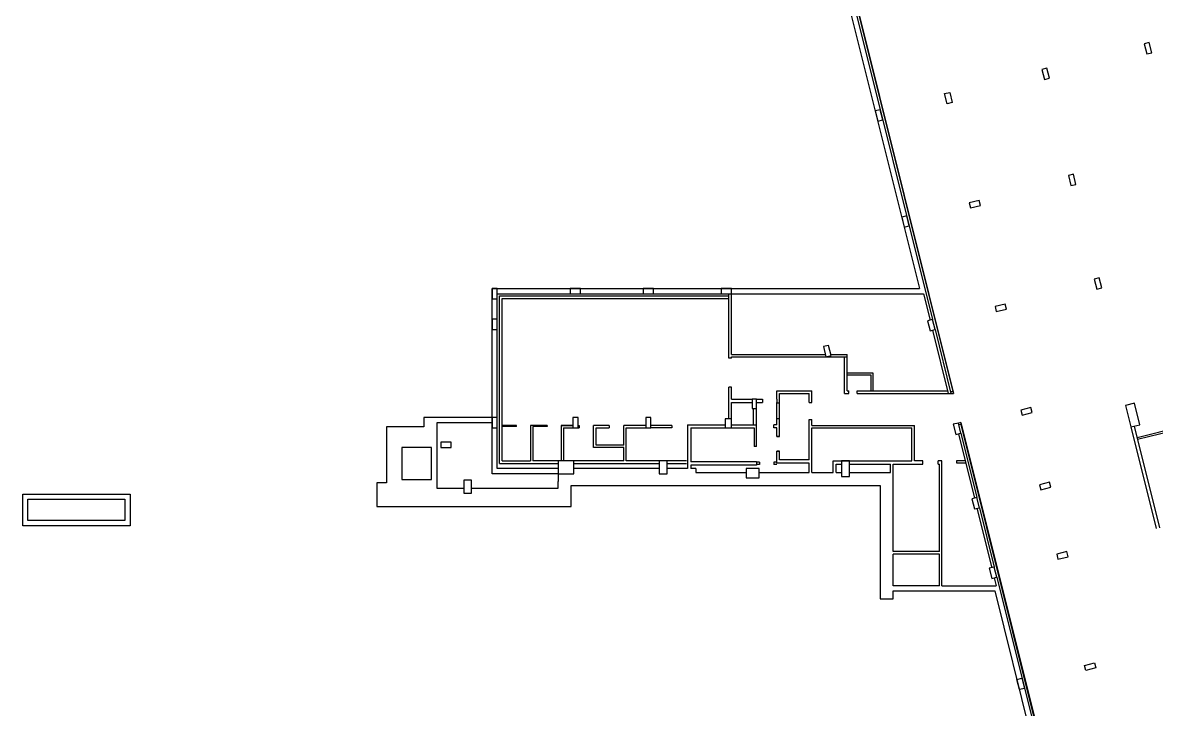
# Model space of a CAD drawing. Header units: metres. Extents: x -681087 to 1033303, y 74272 to 2630761.
# Drawn here: x -86563 to 556, y 2472740 to 2525471 of the extents above; entities that cross this region are included whole.
import ezdxf

# ---------------------------------------------------------------- set-up
doc = ezdxf.new("R2010")
doc.units = ezdxf.units.M
for name, color, linetype in [('SKELETON_CLEAN', 7, 'Continuous'), ('SKELETON_ISOLATED', 1, 'Continuous'), ('SKELETON_ORIGINAL', 8, 'Continuous')]:
    doc.layers.add(name, color=color, linetype=linetype)

msp = doc.modelspace()

# ---------------------------------------------------------------- linework, layer by layer
at = {"layer": 'SKELETON_CLEAN'}
for p, q in [((-27312, 2545478), (-16642, 2502682)), ((-26207, 2539392), (-17647, 2505058)), ((9, 2523942), (-379, 2523845)), ((-379, 2523845), (-185, 2523069)), ((203, 2523166), (9, 2523942)), ((-185, 2523069), (203, 2523166)), ((-7850, 2521982), (-8238, 2521886)), ((-8238, 2521886), (-8045, 2521109)), ((-8045, 2521109), (-7657, 2521206)), ((-7657, 2521206), (-7850, 2521982)), ((-15710, 2520023), (-15321, 2520120)), ((-15516, 2519247), (-15710, 2520023)), ((-15321, 2520120), (-15128, 2519343)), ((-20658, 2518789), (-21046, 2518692)), ((-21046, 2518692), (-20853, 2517916)), ((-20465, 2518013), (-20658, 2518789)), ((-15128, 2519343), (-15516, 2519247)), ((-20853, 2517916), (-20465, 2518013)), ((-5818, 2513832), (-6206, 2513735)), ((-6206, 2513735), (-6013, 2512959)), ((-5624, 2513056), (-5818, 2513832)), ((-6013, 2512959), (-5624, 2513056)), ((-13047, 2511824), (-13823, 2511630)), ((-13823, 2511630), (-13726, 2511242)), ((-12950, 2511435), (-13047, 2511824)), ((-13726, 2511242), (-12950, 2511435)), ((-18626, 2510639), (-19014, 2510542)), ((-19014, 2510542), (-18820, 2509766)), ((-18432, 2509862), (-18626, 2510639)), ((-18820, 2509766), (-18432, 2509862)), ((-3834, 2505876), (-4222, 2505779)), ((-4222, 2505779), (-4029, 2505003)), ((-3641, 2505099), (-3834, 2505876)), ((-50487, 2505058), (-50487, 2504258)), ((-50487, 2490828), (-50487, 2505058)), ((-50087, 2504258), (-50087, 2505058)), ((-43687, 2505058), (-44487, 2505058)), ((-44487, 2505058), (-44487, 2504658)), ((-44487, 2504658), (-43687, 2504658)), ((-43687, 2504658), (-43687, 2505058)), ((-38087, 2505058), (-38887, 2505058)), ((-38887, 2505058), (-38887, 2504658)), ((-38887, 2504658), (-38087, 2504658)), ((-38087, 2504658), (-38087, 2505058)), ((-32087, 2505058), (-32887, 2505058)), ((-32887, 2505058), (-32887, 2504658)), ((-32287, 2499698), (-32287, 2504658)), ((-32087, 2504658), (-32087, 2505058)), ((-32087, 2499998), (-32087, 2504658)), ((-32087, 2504658), (-17341, 2504658)), ((-17341, 2504658), (-16836, 2502634)), ((-4029, 2505003), (-3641, 2505099)), ((-50487, 2504258), (-50087, 2504258)), ((-50087, 2491228), (-50087, 2504258)), ((-49917, 2491618), (-49917, 2504488)), ((-49917, 2504488), (-32287, 2504488)), ((-49717, 2491818), (-49717, 2504288)), ((-49717, 2504288), (-32287, 2504288)), ((-11063, 2503867), (-11839, 2503674)), ((-10966, 2503479), (-11063, 2503867)), ((-11839, 2503674), (-11743, 2503285)), ((-11743, 2503285), (-10966, 2503479)), ((-50087, 2502708), (-50487, 2502708)), ((-50487, 2502708), (-50487, 2501908)), ((-50087, 2501908), (-50087, 2502708)), ((-16642, 2502682), (-17030, 2502585)), ((-17030, 2502585), (-16837, 2501809)), ((-16449, 2501906), (-16642, 2502682)), ((-50487, 2501908), (-50087, 2501908)), ((-16837, 2501809), (-16449, 2501906)), ((-16643, 2501858), (-15431, 2496998)), ((-16449, 2501906), (-15225, 2496998)), ((-24637, 2500689), (-25026, 2500592)), ((-25026, 2500592), (-24832, 2499816)), ((-24444, 2499913), (-24637, 2500689)), ((-32087, 2499698), (-32287, 2499698)), ((-32087, 2499998), (-24877, 2499998)), ((-32087, 2499798), (-23212, 2499798)), ((-32087, 2499698), (-32087, 2499798)), ((-24832, 2499816), (-24444, 2499913)), ((-24465, 2499998), (-23212, 2499998)), ((-23412, 2496998), (-23412, 2499798)), ((-23212, 2499798), (-23212, 2499998)), ((-23212, 2497198), (-23212, 2499798)), ((-23212, 2498573), (-21237, 2498573)), ((-21237, 2498573), (-21237, 2497198)), ((-23212, 2498423), (-21387, 2498423)), ((-21387, 2498423), (-21387, 2497198)), ((-32287, 2495048), (-32287, 2497478)), ((-32087, 2497478), (-32287, 2497478)), ((-32087, 2496548), (-32087, 2497478)), ((-28612, 2496548), (-28612, 2497198)), ((-28612, 2497198), (-25912, 2497198)), ((-28412, 2496998), (-26112, 2496998)), ((-28412, 2493693), (-28412, 2496998)), ((-26112, 2496298), (-26112, 2496998)), ((-25912, 2496298), (-25912, 2497198)), ((-23412, 2496998), (-23062, 2496998)), ((-23212, 2497198), (-23062, 2497198)), ((-23062, 2496998), (-23062, 2497198)), ((-22442, 2496998), (-22442, 2497198)), ((-22442, 2497198), (-15481, 2497198)), ((-22442, 2496998), (-15431, 2496998)), ((-15431, 2496998), (-15225, 2496998)), ((-15225, 2496998), (-15019, 2496998)), ((-32087, 2496548), (-30512, 2496548)), ((-32087, 2494598), (-32087, 2496298)), ((-32087, 2496298), (-30512, 2496298)), ((-30162, 2496548), (-30512, 2496548)), ((-30512, 2496548), (-30512, 2495848)), ((-30162, 2495848), (-30162, 2496548)), ((-30162, 2496548), (-29712, 2496548)), ((-30162, 2492918), (-30162, 2496298)), ((-30162, 2496298), (-29712, 2496298)), ((-29712, 2496548), (-29712, 2496298)), ((-28612, 2496548), (-28612, 2496298)), ((-28612, 2494598), (-28612, 2496298)), ((-26112, 2496298), (-25912, 2496298)), ((-1124, 2496245), (-1803, 2496076)), ((-1803, 2496076), (-1392, 2494426)), ((-713, 2494596), (-1124, 2496245)), ((-55737, 2495148), (-55737, 2494445)), ((-50487, 2495148), (-55737, 2495148)), ((-50087, 2495148), (-50487, 2495148)), ((-50487, 2495148), (-50487, 2494348)), ((-50087, 2494348), (-50087, 2495148)), ((-43887, 2495148), (-44287, 2495148)), ((-44287, 2495148), (-44287, 2494348)), ((-43887, 2494348), (-43887, 2495148)), ((-38287, 2495148), (-38687, 2495148)), ((-38687, 2495148), (-38687, 2494348)), ((-38287, 2494348), (-38287, 2495148)), ((-30512, 2495848), (-30162, 2495848)), ((-9079, 2495911), (-9856, 2495717)), ((-9856, 2495717), (-9759, 2495329)), ((-9759, 2495329), (-8983, 2495523)), ((-8983, 2495523), (-9079, 2495911)), ((-55737, 2494445), (-58597, 2494445)), ((-58597, 2494445), (-58597, 2490145)), ((-50487, 2494748), (-54737, 2494748)), ((-54737, 2494748), (-54737, 2489728)), ((-50487, 2494348), (-50087, 2494348)), ((-48607, 2494538), (-49717, 2494538)), ((-48607, 2494448), (-49717, 2494448)), ((-48607, 2494448), (-48607, 2494538)), ((-46247, 2494538), (-47547, 2494538)), ((-47547, 2494538), (-47547, 2491818)), ((-47357, 2494448), (-47357, 2491818)), ((-46247, 2494448), (-47357, 2494448)), ((-46247, 2494538), (-46247, 2494448)), ((-45187, 2494538), (-45187, 2491828)), ((-44287, 2494538), (-45187, 2494538)), ((-44997, 2494348), (-44997, 2491828)), ((-44997, 2494348), (-44287, 2494348)), ((-44287, 2494348), (-43887, 2494348)), ((-43887, 2494538), (-43807, 2494538)), ((-43887, 2494348), (-43807, 2494348)), ((-43807, 2494538), (-43807, 2494348)), ((-41487, 2494538), (-42687, 2494538)), ((-42687, 2492848), (-42687, 2494538)), ((-42497, 2494348), (-41487, 2494348)), ((-42497, 2493038), (-42497, 2494348)), ((-41487, 2494538), (-41487, 2494348)), ((-38687, 2494538), (-40367, 2494538)), ((-40367, 2493038), (-40367, 2494538)), ((-40177, 2494348), (-38687, 2494348)), ((-40177, 2491828), (-40177, 2494348)), ((-38687, 2494348), (-38287, 2494348)), ((-36672, 2494538), (-38287, 2494538)), ((-36672, 2494348), (-38287, 2494348)), ((-36672, 2494538), (-36672, 2494348)), ((-35472, 2494598), (-32587, 2494598)), ((-35472, 2494598), (-35472, 2491228)), ((-35222, 2494348), (-32487, 2494348)), ((-35222, 2494348), (-35222, 2491748)), ((-32087, 2495048), (-32587, 2495048)), ((-32587, 2495048), (-32587, 2494348)), ((-32587, 2494348), (-32087, 2494348)), ((-32087, 2494348), (-32087, 2495048)), ((-32087, 2494598), (-30162, 2494598)), ((-32087, 2494348), (-30362, 2494348)), ((-30362, 2494348), (-30362, 2492918)), ((-28842, 2494348), (-28842, 2494598)), ((-28612, 2494598), (-28842, 2494598)), ((-28612, 2494348), (-28842, 2494348)), ((-28612, 2493693), (-28612, 2494348)), ((-26112, 2494998), (-25912, 2494998)), ((-26112, 2491898), (-26112, 2494998)), ((-25912, 2494548), (-25912, 2494998)), ((-25912, 2494548), (-18027, 2494548)), ((-25912, 2490928), (-25912, 2494348)), ((-25912, 2494348), (-18227, 2494348)), ((-18227, 2491828), (-18227, 2494348)), ((-18027, 2491828), (-18027, 2494548)), ((-14658, 2494726), (-15047, 2494629)), ((-15047, 2494629), (-14853, 2493853)), ((-14464, 2494774), (-14658, 2494726)), ((-14465, 2493950), (-14658, 2494726)), ((-1392, 2494426), (-713, 2494596)), ((-1392, 2494426), (556, 2486615)), ((-28412, 2493693), (-28612, 2493693)), ((-14853, 2493853), (-14465, 2493950)), ((-14465, 2493950), (-13231, 2489001)), ((-55137, 2492845), (-57437, 2492845)), ((-57437, 2492845), (-57437, 2490395)), ((-55137, 2490395), (-55137, 2492845)), ((-53635, 2493248), (-54435, 2493248)), ((-54435, 2493248), (-54435, 2492848)), ((-54435, 2492848), (-53635, 2492848)), ((-53635, 2492848), (-53635, 2493248)), ((-40367, 2492848), (-42687, 2492848)), ((-40367, 2493038), (-42497, 2493038)), ((-40367, 2491828), (-40367, 2492848)), ((-30162, 2492918), (-30362, 2492918)), ((-28412, 2492553), (-28612, 2492553)), ((-28612, 2491648), (-28612, 2492553)), ((-28412, 2491898), (-28412, 2492553)), ((-49917, 2491618), (-45417, 2491618)), ((-49717, 2491818), (-47547, 2491818)), ((-45417, 2491818), (-47357, 2491818)), ((-44217, 2491828), (-45417, 2491828)), ((-45417, 2491828), (-45417, 2490828)), ((-44217, 2490828), (-44217, 2491828)), ((-40367, 2491828), (-44217, 2491828)), ((-37647, 2491828), (-40177, 2491828)), ((-37047, 2491828), (-37647, 2491828)), ((-37647, 2491828), (-37647, 2490828)), ((-37047, 2490828), (-37047, 2491828)), ((-35542, 2491828), (-37047, 2491828)), ((-30162, 2491748), (-35222, 2491748)), ((-30162, 2491748), (-30162, 2491498)), ((-29947, 2491728), (-30162, 2491728)), ((-29947, 2491728), (-29947, 2491538)), ((-28612, 2491728), (-28827, 2491728)), ((-28827, 2491728), (-28827, 2491538)), ((-26112, 2491648), (-28612, 2491648)), ((-26112, 2491898), (-28412, 2491898)), ((-26112, 2490928), (-26112, 2491648)), ((-24287, 2491828), (-18227, 2491828)), ((-24287, 2490928), (-24287, 2491828)), ((-23027, 2491828), (-23627, 2491828)), ((-23627, 2491828), (-23627, 2490628)), ((-23027, 2490628), (-23027, 2491828)), ((-17387, 2491828), (-18027, 2491828)), ((-17387, 2491578), (-17387, 2491828)), ((-15917, 2491828), (-16217, 2491828)), ((-16217, 2491578), (-16217, 2491828)), ((-15917, 2482228), (-15917, 2491828)), ((-14142, 2491828), (-14797, 2491828)), ((-14797, 2491828), (-14797, 2491678)), ((-14797, 2491678), (-14105, 2491678)), ((-45417, 2490828), (-50487, 2490828)), ((-45417, 2491228), (-50087, 2491228)), ((-45417, 2490828), (-44217, 2490828)), ((-45417, 2490828), (-45417, 2490228)), ((-37647, 2490828), (-37047, 2490828)), ((-35472, 2491228), (-37047, 2491228)), ((-30162, 2491498), (-35222, 2491498)), ((-35222, 2491498), (-35222, 2491228)), ((-34822, 2491228), (-35222, 2491228)), ((-34822, 2491228), (-34822, 2490928)), ((-34822, 2490928), (-30967, 2490928)), ((-29967, 2491228), (-30967, 2491228)), ((-30967, 2491228), (-30967, 2490528)), ((-29947, 2491538), (-30162, 2491538)), ((-29967, 2490528), (-29967, 2491228)), ((-29967, 2490928), (-26112, 2490928)), ((-28612, 2491538), (-28827, 2491538)), ((-25912, 2490928), (-24287, 2490928)), ((-24037, 2491578), (-23627, 2491578)), ((-24037, 2490928), (-24037, 2491578)), ((-24037, 2490928), (-23627, 2490928)), ((-23027, 2491578), (-19877, 2491578)), ((-23027, 2490928), (-19877, 2490928)), ((-19877, 2490928), (-19877, 2491578)), ((-19677, 2491578), (-17387, 2491578)), ((-19677, 2484853), (-19677, 2491578)), ((-16217, 2491578), (-16117, 2491578)), ((-16117, 2484853), (-16117, 2491578)), ((-58597, 2490145), (-59347, 2490145)), ((-59347, 2490145), (-59347, 2488328)), ((-57437, 2490395), (-55137, 2490395)), ((-52067, 2490328), (-52667, 2490328)), ((-52667, 2490328), (-52667, 2489328)), ((-52067, 2489328), (-52067, 2490328)), ((-45417, 2489728), (-45417, 2490228)), ((-44417, 2488328), (-44417, 2489928)), ((-44417, 2489928), (-20677, 2489928)), ((-30967, 2490528), (-29967, 2490528)), ((-23627, 2490628), (-23027, 2490628)), ((-20677, 2489928), (-20677, 2481828)), ((-7652, 2490186), (-8428, 2489992)), ((-8428, 2489992), (-8331, 2489604)), ((-7555, 2489798), (-7652, 2490186)), ((-86563, 2486843), (-86563, 2489273)), ((-86563, 2489273), (-78303, 2489273)), ((-78303, 2489273), (-78303, 2486843)), ((-54737, 2489728), (-52667, 2489728)), ((-52667, 2489328), (-52067, 2489328)), ((-52067, 2489728), (-45417, 2489728)), ((-13231, 2489001), (-13619, 2488904)), ((-13038, 2488225), (-13231, 2489001)), ((-8331, 2489604), (-7555, 2489798)), ((-86163, 2487243), (-86163, 2488873)), ((-86163, 2488873), (-78703, 2488873)), ((-78703, 2488873), (-78703, 2487243)), ((-59347, 2488328), (-44417, 2488328)), ((-13619, 2488904), (-13426, 2488128)), ((-13426, 2488128), (-13038, 2488225)), ((-13038, 2488225), (-11900, 2483664)), ((-78703, 2487243), (-86163, 2487243)), ((-78303, 2486843), (-86563, 2486843)), ((-16117, 2484853), (-19677, 2484853)), ((-16117, 2484653), (-19677, 2484653)), ((-19677, 2482228), (-19677, 2484653)), ((-16117, 2482228), (-16117, 2484653)), ((-6321, 2484849), (-7098, 2484656)), ((-7098, 2484656), (-7001, 2484268)), ((-6225, 2484461), (-6321, 2484849)), ((-7001, 2484268), (-6225, 2484461)), ((-11900, 2483664), (-12289, 2483568)), ((-12289, 2483568), (-12095, 2482791)), ((-12095, 2482791), (-11707, 2482888)), ((-11707, 2482888), (-11900, 2483664)), ((-11707, 2482888), (-2964, 2447823)), ((-16117, 2482228), (-19677, 2482228)), ((-15917, 2482228), (-11748, 2482228)), ((-11901, 2482840), (-11748, 2482228)), ((-20677, 2481828), (-20677, 2481228)), ((-20677, 2481228), (-19677, 2481228)), ((-19677, 2481228), (-19677, 2481828)), ((-19677, 2481828), (-11855, 2481828)), ((-11855, 2481828), (-3376, 2447823)), ((-4969, 2476117), (-4193, 2476311)), ((-4872, 2475729), (-4969, 2476117)), ((-4096, 2475923), (-4872, 2475729)), ((-4193, 2476311), (-4096, 2475923)), ((-10160, 2475029), (-9772, 2475126)), ((-9772, 2475126), (-9578, 2474350)), ((-9966, 2474253), (-10160, 2475029)), ((-9578, 2474350), (-9966, 2474253))]:
    msp.add_line(p, q, dxfattribs=at)
at = {"layer": 'SKELETON_ISOLATED'}
for p, q in [((-26478, 2542897), (-15053, 2497073)), ((-50287, 2505058), (-34067, 2505058)), ((-41487, 2504658), (-32187, 2504658)), ((-15262, 2497148), (-15056, 2497148)), ((-28412, 2496248), (-28612, 2496248)), ((-30412, 2494598), (-30412, 2495848)), ((-28412, 2495048), (-28612, 2495048)), ((-14428, 2494629), (-14622, 2494580)), ((-14461, 2494698), (-2773, 2447823)), ((-1149, 2494487), (798, 2486676)), ((2445, 2494435), (-927, 2493594)), ((2481, 2494289), (-890, 2493449)), ((-14659, 2493901), (-13425, 2488953)), ((-44217, 2491628), (-37647, 2491628)), ((-37047, 2491628), (-35542, 2491628)), ((-37647, 2491228), (-44217, 2491228)), ((-13232, 2488176), (-12095, 2483616))]:
    msp.add_line(p, q, dxfattribs=at)
at = {"layer": 'SKELETON_ORIGINAL'}
for p, q in [((-27312, 2545478), (-16642, 2502682)), ((-26493, 2542894), (-15087, 2497148)), ((-26464, 2542901), (-15019, 2496998)), ((-26207, 2539392), (-17647, 2505058)), ((9, 2523942), (-379, 2523845)), ((-379, 2523845), (-185, 2523069)), ((203, 2523166), (9, 2523942)), ((-185, 2523069), (203, 2523166)), ((-7850, 2521982), (-8238, 2521886)), ((-8238, 2521886), (-8045, 2521109)), ((-8045, 2521109), (-7657, 2521206)), ((-7657, 2521206), (-7850, 2521982)), ((-15710, 2520023), (-15321, 2520120)), ((-15516, 2519247), (-15710, 2520023)), ((-15321, 2520120), (-15128, 2519343)), ((-20658, 2518789), (-21046, 2518692)), ((-21046, 2518692), (-20853, 2517916)), ((-20465, 2518013), (-20658, 2518789)), ((-15128, 2519343), (-15516, 2519247)), ((-20853, 2517916), (-20465, 2518013)), ((-5818, 2513832), (-6206, 2513735)), ((-6206, 2513735), (-6013, 2512959)), ((-5624, 2513056), (-5818, 2513832)), ((-6013, 2512959), (-5624, 2513056)), ((-13047, 2511824), (-13823, 2511630)), ((-13823, 2511630), (-13726, 2511242)), ((-12950, 2511435), (-13047, 2511824)), ((-13726, 2511242), (-12950, 2511435)), ((-18626, 2510639), (-19014, 2510542)), ((-19014, 2510542), (-18820, 2509766)), ((-18432, 2509862), (-18626, 2510639)), ((-18820, 2509766), (-18432, 2509862)), ((-3834, 2505876), (-4222, 2505779)), ((-4222, 2505779), (-4029, 2505003)), ((-3641, 2505099), (-3834, 2505876)), ((-50487, 2505058), (-17647, 2505058)), ((-50087, 2505058), (-50487, 2505058)), ((-50487, 2505058), (-50487, 2504258)), ((-50487, 2490828), (-50487, 2505058)), ((-50087, 2504258), (-50087, 2505058)), ((-50087, 2504658), (-32287, 2504658)), ((-43687, 2505058), (-44487, 2505058)), ((-44487, 2505058), (-44487, 2504658)), ((-44487, 2504658), (-43687, 2504658)), ((-43687, 2504658), (-43687, 2505058)), ((-38087, 2505058), (-38887, 2505058)), ((-38887, 2505058), (-38887, 2504658)), ((-38887, 2504658), (-38087, 2504658)), ((-38087, 2504658), (-38087, 2505058)), ((-32087, 2505058), (-32887, 2505058)), ((-32887, 2505058), (-32887, 2504658)), ((-32887, 2504658), (-32087, 2504658)), ((-32287, 2499698), (-32287, 2504658)), ((-32087, 2504658), (-32087, 2505058)), ((-32087, 2499998), (-32087, 2504658)), ((-32087, 2504658), (-17341, 2504658)), ((-17341, 2504658), (-16836, 2502634)), ((-4029, 2505003), (-3641, 2505099)), ((-50487, 2504258), (-50087, 2504258)), ((-50087, 2491228), (-50087, 2504258)), ((-49917, 2491618), (-49917, 2504488)), ((-49917, 2504488), (-32287, 2504488)), ((-49717, 2491818), (-49717, 2504288)), ((-49717, 2504288), (-32287, 2504288)), ((-11063, 2503867), (-11839, 2503674)), ((-10966, 2503479), (-11063, 2503867)), ((-11839, 2503674), (-11743, 2503285)), ((-11743, 2503285), (-10966, 2503479)), ((-50087, 2502708), (-50487, 2502708)), ((-50487, 2502708), (-50487, 2501908)), ((-50087, 2501908), (-50087, 2502708)), ((-16642, 2502682), (-17030, 2502585)), ((-17030, 2502585), (-16837, 2501809)), ((-16449, 2501906), (-16642, 2502682)), ((-50487, 2501908), (-50087, 2501908)), ((-16837, 2501809), (-16449, 2501906)), ((-16643, 2501858), (-15431, 2496998)), ((-16449, 2501906), (-15225, 2496998)), ((-24637, 2500689), (-25026, 2500592)), ((-25026, 2500592), (-24832, 2499816)), ((-24444, 2499913), (-24637, 2500689)), ((-32087, 2499698), (-32287, 2499698)), ((-32087, 2499998), (-24877, 2499998)), ((-32087, 2499798), (-23212, 2499798)), ((-32087, 2499698), (-32087, 2499798)), ((-24832, 2499816), (-24444, 2499913)), ((-24465, 2499998), (-23212, 2499998)), ((-23412, 2496998), (-23412, 2499798)), ((-23212, 2499798), (-23212, 2499998)), ((-23212, 2497198), (-23212, 2499798)), ((-23212, 2498573), (-21237, 2498573)), ((-21237, 2498573), (-21237, 2497198)), ((-23212, 2498423), (-21387, 2498423)), ((-21387, 2498423), (-21387, 2497198)), ((-32287, 2495048), (-32287, 2497478)), ((-32087, 2497478), (-32287, 2497478)), ((-32087, 2496548), (-32087, 2497478)), ((-28612, 2496548), (-28612, 2497198)), ((-28612, 2497198), (-25912, 2497198)), ((-28412, 2496998), (-26112, 2496998)), ((-28412, 2493693), (-28412, 2496998)), ((-28412, 2496998), (-26112, 2496998)), ((-26112, 2496298), (-26112, 2496998)), ((-25912, 2496298), (-25912, 2497198)), ((-23412, 2496998), (-23062, 2496998)), ((-23212, 2497198), (-23062, 2497198)), ((-23062, 2496998), (-23062, 2497198)), ((-22442, 2496998), (-22442, 2497198)), ((-22442, 2497198), (-15481, 2497198)), ((-22442, 2496998), (-15431, 2496998)), ((-15431, 2496998), (-15225, 2496998)), ((-15262, 2497148), (-15056, 2497148)), ((-15225, 2496998), (-15019, 2496998)), ((-32087, 2496548), (-30512, 2496548)), ((-32087, 2494598), (-32087, 2496298)), ((-32087, 2496298), (-30512, 2496298)), ((-30162, 2496548), (-30512, 2496548)), ((-30512, 2496548), (-30512, 2495848)), ((-30162, 2495848), (-30162, 2496548)), ((-30162, 2496548), (-29712, 2496548)), ((-30162, 2492918), (-30162, 2496298)), ((-30162, 2496298), (-29712, 2496298)), ((-29712, 2496548), (-29712, 2496298)), ((-28612, 2496548), (-28612, 2496298)), ((-28612, 2494598), (-28612, 2496298)), ((-28412, 2496248), (-28612, 2496248)), ((-26112, 2496298), (-25912, 2496298)), ((-1124, 2496245), (-1803, 2496076)), ((-1124, 2496245), (-1803, 2496076)), ((-1803, 2496076), (-1392, 2494426)), ((-1803, 2496076), (-1392, 2494426)), ((-713, 2494596), (-1124, 2496245)), ((-713, 2494596), (-1124, 2496245)), ((-55737, 2495148), (-55737, 2494445)), ((-50487, 2495148), (-55737, 2495148)), ((-50087, 2495148), (-50487, 2495148)), ((-50487, 2495148), (-50487, 2494348)), ((-50087, 2494348), (-50087, 2495148)), ((-43887, 2495148), (-44287, 2495148)), ((-44287, 2495148), (-44287, 2494348)), ((-43887, 2494348), (-43887, 2495148)), ((-38287, 2495148), (-38687, 2495148)), ((-38687, 2495148), (-38687, 2494348)), ((-38287, 2494348), (-38287, 2495148)), ((-30512, 2495848), (-30162, 2495848)), ((-30412, 2494598), (-30412, 2495848)), ((-9079, 2495911), (-9856, 2495717)), ((-9856, 2495717), (-9759, 2495329)), ((-9759, 2495329), (-8983, 2495523)), ((-8983, 2495523), (-9079, 2495911)), ((-55737, 2494445), (-58597, 2494445)), ((-58597, 2494445), (-58597, 2490145)), ((-50487, 2494748), (-54737, 2494748)), ((-54737, 2494748), (-54737, 2489728)), ((-50487, 2494348), (-50087, 2494348)), ((-48607, 2494538), (-49717, 2494538)), ((-48607, 2494448), (-49717, 2494448)), ((-48607, 2494448), (-48607, 2494538)), ((-46247, 2494538), (-47547, 2494538)), ((-47547, 2494538), (-47547, 2491818)), ((-47357, 2494448), (-47357, 2491818)), ((-46247, 2494448), (-47357, 2494448)), ((-46247, 2494538), (-46247, 2494448)), ((-45187, 2494538), (-45187, 2491828)), ((-44287, 2494538), (-45187, 2494538)), ((-45187, 2494538), (-44287, 2494538)), ((-44997, 2494348), (-44997, 2491828)), ((-44997, 2494348), (-44287, 2494348)), ((-44287, 2494348), (-43887, 2494348)), ((-43887, 2494538), (-43807, 2494538)), ((-43887, 2494348), (-43807, 2494348)), ((-43807, 2494538), (-43807, 2494348)), ((-41487, 2494538), (-42687, 2494538)), ((-42687, 2492848), (-42687, 2494538)), ((-42497, 2494348), (-41487, 2494348)), ((-42497, 2493038), (-42497, 2494348)), ((-41487, 2494538), (-41487, 2494348)), ((-38687, 2494538), (-40367, 2494538)), ((-40367, 2493038), (-40367, 2494538)), ((-40177, 2494348), (-38687, 2494348)), ((-40177, 2491828), (-40177, 2494348)), ((-38687, 2494348), (-38287, 2494348)), ((-36672, 2494538), (-38287, 2494538)), ((-36672, 2494348), (-38287, 2494348)), ((-36672, 2494538), (-36672, 2494348)), ((-35472, 2494598), (-32587, 2494598)), ((-35472, 2494598), (-35472, 2491228)), ((-35222, 2494348), (-32487, 2494348)), ((-35222, 2494348), (-35222, 2491748)), ((-32087, 2495048), (-32587, 2495048)), ((-32587, 2495048), (-32587, 2494348)), ((-32587, 2494348), (-32087, 2494348)), ((-32087, 2494348), (-32087, 2495048)), ((-32087, 2494598), (-30162, 2494598)), ((-32087, 2494348), (-30362, 2494348)), ((-30362, 2494348), (-30362, 2492918)), ((-28842, 2494348), (-28842, 2494598)), ((-28612, 2494598), (-28842, 2494598)), ((-28612, 2494348), (-28842, 2494348)), ((-28412, 2495048), (-28612, 2495048)), ((-28612, 2493693), (-28612, 2494348)), ((-26112, 2494998), (-25912, 2494998)), ((-26112, 2491898), (-26112, 2494998)), ((-25912, 2494548), (-25912, 2494998)), ((-25912, 2494548), (-18027, 2494548)), ((-25912, 2490928), (-25912, 2494348)), ((-25912, 2494348), (-18227, 2494348)), ((-18227, 2491828), (-18227, 2494348)), ((-18027, 2491828), (-18027, 2494548)), ((-14658, 2494726), (-15047, 2494629)), ((-15047, 2494629), (-14853, 2493853)), ((-14464, 2494774), (-14658, 2494726)), ((-14465, 2493950), (-14658, 2494726)), ((-14428, 2494629), (-14622, 2494580)), ((-14464, 2494774), (-2758, 2447823)), ((-14457, 2494621), (-2789, 2447823)), ((-1392, 2494426), (-713, 2494596)), ((-1392, 2494426), (-713, 2494596)), ((-1392, 2494426), (556, 2486615)), ((-1149, 2494487), (798, 2486676)), ((2445, 2494435), (-927, 2493594)), ((2481, 2494289), (-890, 2493449)), ((-28412, 2493693), (-28612, 2493693)), ((-28612, 2493693), (-28412, 2493693)), ((-14853, 2493853), (-14465, 2493950)), ((-14659, 2493901), (-13425, 2488953)), ((-14465, 2493950), (-13231, 2489001)), ((-55137, 2492845), (-57437, 2492845)), ((-57437, 2492845), (-57437, 2490395)), ((-55137, 2490395), (-55137, 2492845)), ((-53635, 2493248), (-54435, 2493248)), ((-54435, 2493248), (-54435, 2492848)), ((-54435, 2492848), (-53635, 2492848)), ((-53635, 2492848), (-53635, 2493248)), ((-40367, 2492848), (-42687, 2492848)), ((-40367, 2493038), (-42497, 2493038)), ((-40367, 2491828), (-40367, 2492848)), ((-30162, 2492918), (-30362, 2492918)), ((-28412, 2492553), (-28612, 2492553)), ((-28612, 2491648), (-28612, 2492553)), ((-28612, 2492553), (-28412, 2492553)), ((-28412, 2491898), (-28412, 2492553)), ((-49917, 2491618), (-45417, 2491618)), ((-49717, 2491818), (-47547, 2491818)), ((-45417, 2491818), (-47357, 2491818)), ((-44217, 2491828), (-45417, 2491828)), ((-45417, 2491828), (-45417, 2490828)), ((-44217, 2491828), (-45417, 2491828)), ((-45417, 2491828), (-45417, 2490828)), ((-44217, 2490828), (-44217, 2491828)), ((-40367, 2491828), (-44217, 2491828)), ((-44217, 2490828), (-44217, 2491828)), ((-44217, 2491628), (-37647, 2491628)), ((-37647, 2491828), (-40177, 2491828)), ((-37047, 2491828), (-37647, 2491828)), ((-37647, 2491828), (-37647, 2490828)), ((-37047, 2491828), (-37647, 2491828)), ((-37647, 2491828), (-37647, 2490828)), ((-37047, 2490828), (-37047, 2491828)), ((-35542, 2491828), (-37047, 2491828)), ((-37047, 2490828), (-37047, 2491828)), ((-37047, 2491628), (-35542, 2491628)), ((-30162, 2491748), (-35222, 2491748)), ((-30162, 2491748), (-30162, 2491498)), ((-29947, 2491728), (-30162, 2491728)), ((-29947, 2491728), (-29947, 2491538)), ((-28612, 2491728), (-28827, 2491728)), ((-28827, 2491728), (-28827, 2491538)), ((-26112, 2491648), (-28612, 2491648)), ((-26112, 2491898), (-28412, 2491898)), ((-26112, 2490928), (-26112, 2491648)), ((-24287, 2491828), (-18227, 2491828)), ((-24287, 2490928), (-24287, 2491828)), ((-23027, 2491828), (-23627, 2491828)), ((-23627, 2491828), (-23627, 2490628)), ((-23027, 2491828), (-23627, 2491828)), ((-23627, 2491828), (-23627, 2490628)), ((-23027, 2490628), (-23027, 2491828)), ((-23027, 2490628), (-23027, 2491828)), ((-17387, 2491828), (-18027, 2491828)), ((-17387, 2491578), (-17387, 2491828)), ((-15917, 2491828), (-16217, 2491828)), ((-16217, 2491578), (-16217, 2491828)), ((-15917, 2482228), (-15917, 2491828)), ((-14142, 2491828), (-14797, 2491828)), ((-14797, 2491828), (-14797, 2491678)), ((-14797, 2491678), (-14105, 2491678)), ((-45417, 2490828), (-50487, 2490828)), ((-45417, 2491228), (-50087, 2491228)), ((-45417, 2490828), (-44217, 2490828)), ((-45417, 2490828), (-45417, 2490228)), ((-45417, 2490828), (-44217, 2490828)), ((-37647, 2491228), (-44217, 2491228)), ((-37647, 2490828), (-37047, 2490828)), ((-37647, 2490828), (-37047, 2490828)), ((-35472, 2491228), (-37047, 2491228)), ((-30162, 2491498), (-35222, 2491498)), ((-35222, 2491498), (-35222, 2491228)), ((-34822, 2491228), (-35222, 2491228)), ((-34822, 2491228), (-34822, 2490928)), ((-34822, 2490928), (-30967, 2490928)), ((-29967, 2491228), (-30967, 2491228)), ((-30967, 2491228), (-30967, 2490528)), ((-29967, 2491228), (-30967, 2491228)), ((-30967, 2491228), (-30967, 2490528)), ((-29947, 2491538), (-30162, 2491538)), ((-29967, 2490528), (-29967, 2491228)), ((-29967, 2490528), (-29967, 2491228)), ((-29967, 2490928), (-26112, 2490928)), ((-28612, 2491538), (-28827, 2491538)), ((-25912, 2490928), (-24287, 2490928)), ((-24037, 2491578), (-23627, 2491578)), ((-24037, 2490928), (-24037, 2491578)), ((-24037, 2490928), (-23627, 2490928)), ((-23027, 2491578), (-19877, 2491578)), ((-23027, 2490928), (-19877, 2490928)), ((-19877, 2490928), (-19877, 2491578)), ((-19677, 2491578), (-17387, 2491578)), ((-19677, 2484853), (-19677, 2491578)), ((-16217, 2491578), (-16117, 2491578)), ((-16117, 2484853), (-16117, 2491578)), ((-58597, 2490145), (-59347, 2490145)), ((-59347, 2490145), (-59347, 2488328)), ((-57437, 2490395), (-55137, 2490395)), ((-52067, 2490328), (-52667, 2490328)), ((-52667, 2490328), (-52667, 2489328)), ((-52067, 2489328), (-52067, 2490328)), ((-45417, 2489728), (-45417, 2490228)), ((-44417, 2488328), (-44417, 2489928)), ((-44417, 2489928), (-20677, 2489928)), ((-30967, 2490528), (-29967, 2490528)), ((-30967, 2490528), (-29967, 2490528)), ((-23627, 2490628), (-23027, 2490628)), ((-23627, 2490628), (-23027, 2490628)), ((-20677, 2489928), (-20677, 2481828)), ((-7652, 2490186), (-8428, 2489992)), ((-8428, 2489992), (-8331, 2489604)), ((-7555, 2489798), (-7652, 2490186)), ((-86563, 2486843), (-86563, 2489273)), ((-86563, 2489273), (-78303, 2489273)), ((-86563, 2489273), (-78303, 2489273)), ((-86563, 2486843), (-86563, 2489273)), ((-78303, 2489273), (-78303, 2486843)), ((-78303, 2489273), (-78303, 2486843)), ((-54737, 2489728), (-52667, 2489728)), ((-52667, 2489328), (-52067, 2489328)), ((-52067, 2489728), (-45417, 2489728)), ((-13231, 2489001), (-13619, 2488904)), ((-13038, 2488225), (-13231, 2489001)), ((-8331, 2489604), (-7555, 2489798)), ((-86163, 2487243), (-86163, 2488873)), ((-86163, 2488873), (-78703, 2488873)), ((-86163, 2488873), (-78703, 2488873)), ((-86163, 2487243), (-86163, 2488873)), ((-78703, 2488873), (-78703, 2487243)), ((-78703, 2488873), (-78703, 2487243)), ((-59347, 2488328), (-44417, 2488328)), ((-13619, 2488904), (-13426, 2488128)), ((-13426, 2488128), (-13038, 2488225)), ((-13232, 2488176), (-12095, 2483616)), ((-13038, 2488225), (-11900, 2483664)), ((-78703, 2487243), (-86163, 2487243)), ((-78703, 2487243), (-86163, 2487243)), ((-78303, 2486843), (-86563, 2486843)), ((-78303, 2486843), (-86563, 2486843)), ((-16117, 2484853), (-19677, 2484853)), ((-16117, 2484653), (-19677, 2484653)), ((-19677, 2482228), (-19677, 2484653)), ((-16117, 2482228), (-16117, 2484653)), ((-6321, 2484849), (-7098, 2484656)), ((-7098, 2484656), (-7001, 2484268)), ((-6225, 2484461), (-6321, 2484849)), ((-7001, 2484268), (-6225, 2484461)), ((-11900, 2483664), (-12289, 2483568)), ((-12289, 2483568), (-12095, 2482791)), ((-12095, 2482791), (-11707, 2482888)), ((-11707, 2482888), (-11900, 2483664)), ((-11707, 2482888), (-2964, 2447823)), ((-16117, 2482228), (-19677, 2482228)), ((-15917, 2482228), (-11748, 2482228)), ((-11901, 2482840), (-11748, 2482228)), ((-20677, 2481828), (-20677, 2481228)), ((-20677, 2481228), (-19677, 2481228)), ((-19677, 2481228), (-19677, 2481828)), ((-19677, 2481828), (-11855, 2481828)), ((-11855, 2481828), (-3376, 2447823)), ((-4969, 2476117), (-4193, 2476311)), ((-4872, 2475729), (-4969, 2476117)), ((-4096, 2475923), (-4872, 2475729)), ((-4193, 2476311), (-4096, 2475923)), ((-10160, 2475029), (-9772, 2475126)), ((-9772, 2475126), (-9578, 2474350)), ((-9966, 2474253), (-10160, 2475029)), ((-9578, 2474350), (-9966, 2474253))]:
    msp.add_line(p, q, dxfattribs=at)

doc.saveas('drawing.dxf')
